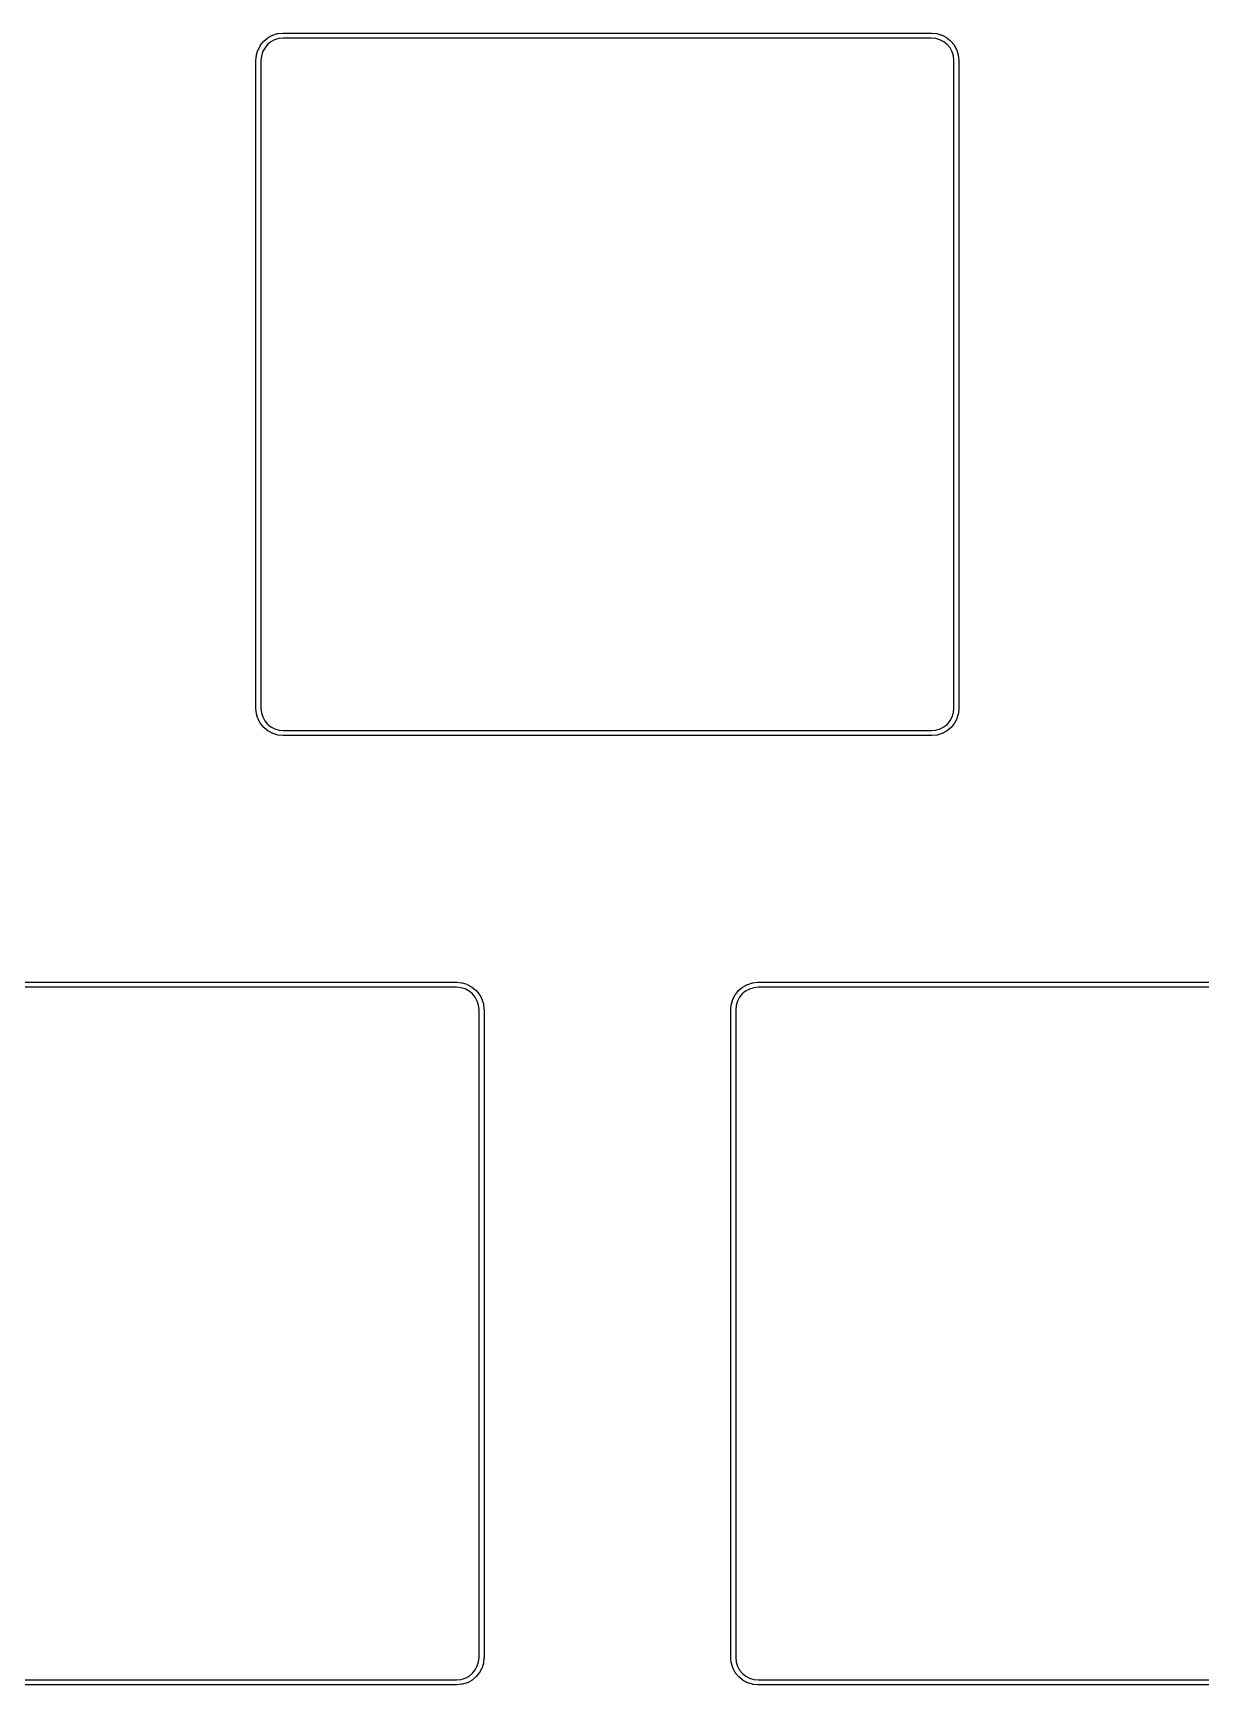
# Model space of a CAD drawing. Extents: x 3.3 to 18.2, y -11.5 to -6.2.
# Drawn here: x 6.234 to 7.156, y -10.465 to -9.16 of the extents above; entities that cross this region are included whole.
import ezdxf

# ---------------------------------------------------------------- set-up
doc = ezdxf.new("R2010")
doc.units = 0
doc.header["$MEASUREMENT"] = 0
doc.layers.add('BLACK', color=7, linetype='CONTINUOUS')

msp = doc.modelspace()

# ---------------------------------------------------------------- linework, layer by layer
at = {"layer": 'BLACK', "linetype": 'CONTINUOUS'}
for p, q in [((6.41944, -9.16314), (6.42282, -9.16131)), ((6.42282, -9.16131), (6.42285, -9.1613)), ((6.42282, -9.16131), (6.42282, -9.16131)), ((6.42282, -9.16131), (6.42282, -9.16131)), ((6.42285, -9.1613), (6.42301, -9.16123)), ((6.42301, -9.16123), (6.42318, -9.16116)), ((6.42318, -9.16116), (6.42685, -9.16003)), ((6.42685, -9.16003), (6.42687, -9.16002)), ((6.42685, -9.16003), (6.42685, -9.16003)), ((6.42687, -9.16002), (6.42705, -9.15998)), ((6.42705, -9.15998), (6.42722, -9.15995)), ((6.42722, -9.15995), (6.43104, -9.15955)), ((6.43104, -9.15955), (6.43107, -9.15954)), ((6.43107, -9.15954), (6.43116, -9.15954)), ((6.43116, -9.15954), (6.43124, -9.15954)), ((6.43124, -9.15954), (6.43129, -9.15954)), ((6.43129, -9.15954), (6.43129, -9.15954)), ((6.43129, -9.15954), (6.94329, -9.15954)), ((6.94329, -9.15954), (6.94339, -9.15954)), ((6.94339, -9.15954), (6.94339, -9.15954)), ((6.94339, -9.15954), (6.94721, -9.15992)), ((6.94721, -9.15992), (6.94721, -9.15992)), ((6.94721, -9.15992), (6.94721, -9.15992)), ((6.94721, -9.15992), (6.94724, -9.15992)), ((6.94724, -9.15992), (6.94741, -9.15996)), ((6.94741, -9.15996), (6.94759, -9.15999)), ((6.94759, -9.15999), (6.95127, -9.1611)), ((6.95127, -9.1611), (6.95129, -9.16111)), ((6.95129, -9.16111), (6.95146, -9.16118)), ((6.95146, -9.16118), (6.95162, -9.16125)), ((6.95162, -9.16125), (6.95501, -9.16305)), ((6.41019, -9.1768), (6.4113, -9.17312)), ((6.4113, -9.17312), (6.41131, -9.17309)), ((6.41131, -9.17309), (6.41138, -9.17293)), ((6.41138, -9.17293), (6.41145, -9.17276)), ((6.41145, -9.17276), (6.41325, -9.16937)), ((6.41325, -9.16937), (6.41326, -9.16935)), ((6.41325, -9.16937), (6.41325, -9.16937)), ((6.41325, -9.16937), (6.41325, -9.16937)), ((6.41326, -9.16935), (6.41336, -9.1692)), ((6.41336, -9.1692), (6.41346, -9.16905)), ((6.41346, -9.16905), (6.41589, -9.16607)), ((6.41501, -9.17444), (6.41402, -9.17775)), ((6.41664, -9.17139), (6.41501, -9.17444)), ((6.41589, -9.16607), (6.41591, -9.16605)), ((6.41591, -9.16605), (6.41604, -9.16593)), ((6.41604, -9.16593), (6.41616, -9.1658)), ((6.41616, -9.1658), (6.41912, -9.16335)), ((6.41882, -9.16871), (6.41664, -9.17139)), ((6.42148, -9.16651), (6.41882, -9.16871)), ((6.41912, -9.16335), (6.41914, -9.16334)), ((6.41912, -9.16335), (6.41912, -9.16335)), ((6.41912, -9.16335), (6.41912, -9.16335)), ((6.41914, -9.16334), (6.41929, -9.16324)), ((6.41929, -9.16324), (6.41944, -9.16314)), ((6.42452, -9.16487), (6.42148, -9.16651)), ((6.42783, -9.16384), (6.42452, -9.16487)), ((6.43135, -9.16347), (6.42783, -9.16384)), ((6.43139, -9.16347), (6.43135, -9.16347)), ((6.9431, -9.16347), (6.43139, -9.16347)), ((6.94664, -9.16382), (6.9431, -9.16347)), ((6.94994, -9.16482), (6.94664, -9.16382)), ((6.953, -9.16644), (6.94994, -9.16482)), ((6.95567, -9.16862), (6.953, -9.16644)), ((6.95501, -9.16305), (6.95501, -9.16305)), ((6.95501, -9.16305), (6.95501, -9.16305)), ((6.95501, -9.16305), (6.95504, -9.16307)), ((6.95504, -9.16307), (6.95518, -9.16317)), ((6.95518, -9.16317), (6.95533, -9.16327)), ((6.95533, -9.16327), (6.95831, -9.1657)), ((6.95788, -9.17129), (6.95567, -9.16862)), ((6.95952, -9.17433), (6.95788, -9.17129)), ((6.95831, -9.1657), (6.95833, -9.16571)), ((6.95833, -9.16571), (6.95846, -9.16584)), ((6.95846, -9.16584), (6.95858, -9.16597)), ((6.95858, -9.16597), (6.96103, -9.16893)), ((6.96054, -9.17763), (6.95952, -9.17433)), ((6.96103, -9.16893), (6.96103, -9.16893)), ((6.96103, -9.16893), (6.96103, -9.16893)), ((6.96103, -9.16893), (6.96105, -9.16895)), ((6.96105, -9.16895), (6.96115, -9.1691)), ((6.96115, -9.1691), (6.96125, -9.16925)), ((6.96125, -9.16925), (6.96308, -9.17262)), ((6.96308, -9.17262), (6.96308, -9.17262)), ((6.96308, -9.17262), (6.96308, -9.17262)), ((6.96308, -9.17262), (6.96309, -9.17265)), ((6.96309, -9.17265), (6.96315, -9.17281)), ((6.96315, -9.17281), (6.96322, -9.17298)), ((6.96322, -9.17298), (6.96436, -9.17665)), ((6.40973, -9.18109), (6.40974, -9.181)), ((6.40973, -9.69299), (6.40973, -9.18109)), ((6.40974, -9.181), (6.41012, -9.17717)), ((6.41012, -9.17715), (6.41016, -9.17697)), ((6.41012, -9.17717), (6.41012, -9.17715)), ((6.41012, -9.17717), (6.41012, -9.17717)), ((6.41012, -9.17717), (6.41012, -9.17717)), ((6.41016, -9.17697), (6.41019, -9.1768)), ((6.41402, -9.17775), (6.41367, -9.18129)), ((6.41367, -9.18129), (6.41367, -9.69299)), ((6.96091, -9.18116), (6.96054, -9.17763)), ((6.96091, -9.1812), (6.96091, -9.18116)), ((6.96091, -9.6929), (6.96091, -9.1812)), ((6.96436, -9.17665), (6.96437, -9.17667)), ((6.96437, -9.17667), (6.9644, -9.17685)), ((6.9644, -9.17685), (6.96444, -9.17703)), ((6.96444, -9.17703), (6.96484, -9.18085)), ((6.96484, -9.18085), (6.96484, -9.18087)), ((6.96484, -9.18087), (6.96484, -9.18096)), ((6.96484, -9.18096), (6.96485, -9.18104)), ((6.96485, -9.18104), (6.96485, -9.18109)), ((6.96485, -9.18109), (6.96485, -9.18109)), ((6.96485, -9.18109), (6.96485, -9.6931)), ((6.40973, -9.69301), (6.40973, -9.69299)), ((6.40973, -9.69302), (6.40973, -9.69301)), ((6.40973, -9.6931), (6.40973, -9.69302)), ((6.40973, -9.69314), (6.40973, -9.6931)), ((6.40973, -9.6931), (6.40973, -9.6931)), ((6.40974, -9.69323), (6.40973, -9.69314)), ((6.40974, -9.69332), (6.40974, -9.69323)), ((6.40974, -9.69334), (6.40974, -9.69332)), ((6.41015, -9.69716), (6.40974, -9.69334)), ((6.41018, -9.69734), (6.41015, -9.69716)), ((6.41367, -9.69299), (6.41367, -9.69303)), ((6.41367, -9.69303), (6.41404, -9.69656)), ((6.41404, -9.69656), (6.41506, -9.69986)), ((6.95957, -9.69975), (6.96057, -9.69644)), ((6.96057, -9.69644), (6.96091, -9.6929)), ((6.96443, -9.69722), (6.96439, -9.69739)), ((6.96446, -9.69704), (6.96443, -9.69722)), ((6.96447, -9.69702), (6.96446, -9.69704)), ((6.96484, -9.69319), (6.96447, -9.69702)), ((6.96447, -9.69702), (6.96447, -9.69702)), ((6.96447, -9.69702), (6.96447, -9.69702)), ((6.96485, -9.6931), (6.96484, -9.69319)), ((6.96484, -9.69319), (6.96484, -9.69319)), ((6.41021, -9.69751), (6.41018, -9.69734)), ((6.41022, -9.69754), (6.41021, -9.69751)), ((6.41136, -9.70121), (6.41022, -9.69754)), ((6.41143, -9.70138), (6.41136, -9.70121)), ((6.41149, -9.70154), (6.41143, -9.70138)), ((6.41151, -9.70156), (6.41149, -9.70154)), ((6.41333, -9.70494), (6.41151, -9.70156)), ((6.41151, -9.70156), (6.41151, -9.70156)), ((6.41151, -9.70156), (6.41151, -9.70156)), ((6.41344, -9.70509), (6.41333, -9.70494)), ((6.41353, -9.70524), (6.41344, -9.70509)), ((6.41355, -9.70526), (6.41353, -9.70524)), ((6.416, -9.70822), (6.41355, -9.70526)), ((6.41506, -9.69986), (6.41671, -9.7029)), ((6.41613, -9.70835), (6.416, -9.70822)), ((6.41625, -9.70848), (6.41613, -9.70835)), ((6.41627, -9.70849), (6.41625, -9.70848)), ((6.41925, -9.71092), (6.41627, -9.70849)), ((6.41627, -9.70849), (6.41627, -9.70849)), ((6.41627, -9.70849), (6.41627, -9.70849)), ((6.41671, -9.7029), (6.41891, -9.70556)), ((6.41891, -9.70556), (6.42159, -9.70775)), ((6.42159, -9.70775), (6.42464, -9.70937)), ((6.42464, -9.70937), (6.42795, -9.71037)), ((6.42795, -9.71037), (6.43148, -9.71072)), ((6.94323, -9.71072), (6.94676, -9.71035)), ((6.94676, -9.71035), (6.95006, -9.70932)), ((6.95006, -9.70932), (6.9531, -9.70768)), ((6.9531, -9.70768), (6.95576, -9.70548)), ((6.95842, -9.70839), (6.95546, -9.71084)), ((6.95576, -9.70548), (6.95795, -9.7028)), ((6.95795, -9.7028), (6.95957, -9.69975)), ((6.95855, -9.70826), (6.95842, -9.70839)), ((6.95867, -9.70814), (6.95855, -9.70826)), ((6.95869, -9.70812), (6.95867, -9.70814)), ((6.96112, -9.70514), (6.95869, -9.70811)), ((6.95869, -9.70811), (6.95869, -9.70811)), ((6.95869, -9.70811), (6.95869, -9.70812)), ((6.96122, -9.70499), (6.96112, -9.70514)), ((6.96132, -9.70484), (6.96122, -9.70499)), ((6.96133, -9.70482), (6.96132, -9.70484)), ((6.96313, -9.70143), (6.96133, -9.70482)), ((6.9632, -9.70126), (6.96313, -9.70143)), ((6.96327, -9.7011), (6.9632, -9.70126)), ((6.96328, -9.70107), (6.96327, -9.7011)), ((6.96439, -9.69739), (6.96328, -9.70107)), ((6.4194, -9.71102), (6.41925, -9.71092)), ((6.41954, -9.71112), (6.4194, -9.71102)), ((6.41957, -9.71113), (6.41954, -9.71112)), ((6.42296, -9.71294), (6.41957, -9.71113)), ((6.42312, -9.71301), (6.42296, -9.71294)), ((6.42329, -9.71308), (6.42312, -9.71301)), ((6.42332, -9.71308), (6.42329, -9.71308)), ((6.42699, -9.71419), (6.42332, -9.71308)), ((6.42717, -9.71423), (6.42699, -9.71419)), ((6.42734, -9.71427), (6.42717, -9.71423)), ((6.42737, -9.71427), (6.42734, -9.71427)), ((6.43119, -9.71464), (6.42737, -9.71427)), ((6.42737, -9.71427), (6.42737, -9.71427)), ((6.42737, -9.71427), (6.42737, -9.71427)), ((6.43129, -9.71465), (6.43119, -9.71464)), ((6.43119, -9.71464), (6.43119, -9.71464)), ((6.94329, -9.71465), (6.43129, -9.71465)), ((6.43148, -9.71072), (6.94319, -9.71072)), ((6.94319, -9.71072), (6.94323, -9.71072)), ((6.9433, -9.71465), (6.94329, -9.71465)), ((6.94334, -9.71465), (6.9433, -9.71465)), ((6.94343, -9.71464), (6.94334, -9.71465)), ((6.94351, -9.71464), (6.94343, -9.71464)), ((6.94354, -9.71464), (6.94351, -9.71464)), ((6.94736, -9.71424), (6.94354, -9.71464)), ((6.94754, -9.7142), (6.94736, -9.71424)), ((6.94771, -9.71417), (6.94754, -9.7142)), ((6.94774, -9.71416), (6.94771, -9.71417)), ((6.95141, -9.71303), (6.94774, -9.71416)), ((6.94774, -9.71416), (6.94774, -9.71416)), ((6.95157, -9.71296), (6.95141, -9.71303)), ((6.95174, -9.71289), (6.95157, -9.71296)), ((6.95176, -9.71288), (6.95174, -9.71289)), ((6.95514, -9.71105), (6.95176, -9.71288)), ((6.95176, -9.71288), (6.95176, -9.71288)), ((6.95176, -9.71288), (6.95176, -9.71288)), ((6.95529, -9.71095), (6.95514, -9.71105)), ((6.95544, -9.71085), (6.95529, -9.71095)), ((6.95546, -9.71084), (6.95544, -9.71085)), ((6.05629, -9.90954), (6.56829, -9.90954)), ((6.5681, -9.91347), (6.05639, -9.91347)), ((6.57164, -9.91382), (6.5681, -9.91347)), ((6.56829, -9.90954), (6.56839, -9.90954)), ((6.56839, -9.90954), (6.56839, -9.90954)), ((6.56839, -9.90954), (6.57221, -9.90992)), ((6.57494, -9.91482), (6.57164, -9.91382)), ((6.57221, -9.90992), (6.57221, -9.90992)), ((6.57221, -9.90992), (6.57221, -9.90992)), ((6.57221, -9.90992), (6.57224, -9.90992)), ((6.57224, -9.90992), (6.57241, -9.90996)), ((6.57241, -9.90996), (6.57259, -9.90999)), ((6.57259, -9.90999), (6.57627, -9.9111)), ((6.578, -9.91644), (6.57494, -9.91482)), ((6.57627, -9.9111), (6.57629, -9.91111)), ((6.57629, -9.91111), (6.57646, -9.91118)), ((6.57646, -9.91118), (6.57662, -9.91125)), ((6.57662, -9.91125), (6.58001, -9.91305)), ((6.58067, -9.91862), (6.578, -9.91644)), ((6.58001, -9.91305), (6.58001, -9.91305)), ((6.58001, -9.91305), (6.58001, -9.91305)), ((6.58001, -9.91305), (6.58004, -9.91307)), ((6.58004, -9.91307), (6.58018, -9.91317)), ((6.58018, -9.91317), (6.58033, -9.91327)), ((6.58033, -9.91327), (6.58331, -9.9157)), ((6.58288, -9.92129), (6.58067, -9.91862)), ((6.58331, -9.9157), (6.58333, -9.91571)), ((6.58333, -9.91571), (6.58346, -9.91584)), ((6.58346, -9.91584), (6.58358, -9.91597)), ((6.58358, -9.91597), (6.58603, -9.91893)), ((6.58603, -9.91893), (6.58603, -9.91893)), ((6.58603, -9.91893), (6.58603, -9.91893)), ((6.58603, -9.91893), (6.58605, -9.91895)), ((6.58605, -9.91895), (6.58615, -9.9191)), ((6.58615, -9.9191), (6.58625, -9.91925)), ((6.78826, -9.91935), (6.78836, -9.9192)), ((6.78836, -9.9192), (6.78846, -9.91905)), ((6.78846, -9.91905), (6.79089, -9.91607)), ((6.79089, -9.91607), (6.79091, -9.91605)), ((6.79091, -9.91605), (6.79104, -9.91593)), ((6.79104, -9.91593), (6.79116, -9.9158)), ((6.79116, -9.9158), (6.79412, -9.91335)), ((6.79382, -9.91871), (6.79164, -9.92139)), ((6.79648, -9.91651), (6.79382, -9.91871)), ((6.79412, -9.91335), (6.79414, -9.91334)), ((6.79412, -9.91335), (6.79412, -9.91335)), ((6.79412, -9.91335), (6.79412, -9.91335)), ((6.79414, -9.91334), (6.79429, -9.91324)), ((6.79429, -9.91324), (6.79444, -9.91314)), ((6.79444, -9.91314), (6.79782, -9.91131)), ((6.79952, -9.91487), (6.79648, -9.91651)), ((6.79782, -9.91131), (6.79785, -9.9113)), ((6.79782, -9.91131), (6.79782, -9.91131)), ((6.79782, -9.91131), (6.79782, -9.91131)), ((6.79785, -9.9113), (6.79801, -9.91123)), ((6.79801, -9.91123), (6.79818, -9.91116)), ((6.79818, -9.91116), (6.80185, -9.91003)), ((6.80283, -9.91384), (6.79952, -9.91487)), ((6.80185, -9.91003), (6.80187, -9.91002)), ((6.80185, -9.91003), (6.80185, -9.91003)), ((6.80187, -9.91002), (6.80205, -9.90998)), ((6.80205, -9.90998), (6.80222, -9.90995)), ((6.80222, -9.90995), (6.80604, -9.90955)), ((6.80635, -9.91347), (6.80283, -9.91384)), ((6.80604, -9.90955), (6.80607, -9.90954)), ((6.80607, -9.90954), (6.80616, -9.90954)), ((6.80616, -9.90954), (6.80624, -9.90954)), ((6.80624, -9.90954), (6.80629, -9.90954)), ((6.80629, -9.90954), (6.80629, -9.90954)), ((6.80629, -9.90954), (7.31829, -9.90954)), ((6.80639, -9.91347), (6.80635, -9.91347)), ((7.3181, -9.91347), (6.80639, -9.91347)), ((6.58452, -9.92433), (6.58288, -9.92129)), ((6.58554, -9.92763), (6.58452, -9.92433)), ((6.58591, -9.93116), (6.58554, -9.92763)), ((6.58591, -9.9312), (6.58591, -9.93116)), ((6.58591, -10.4429), (6.58591, -9.9312)), ((6.58625, -9.91925), (6.58808, -9.92262)), ((6.58808, -9.92262), (6.58808, -9.92262)), ((6.58808, -9.92262), (6.58808, -9.92262)), ((6.58808, -9.92262), (6.58809, -9.92265)), ((6.58809, -9.92265), (6.58815, -9.92281)), ((6.58815, -9.92281), (6.58822, -9.92298)), ((6.58822, -9.92298), (6.58936, -9.92665)), ((6.58936, -9.92665), (6.58937, -9.92667)), ((6.58937, -9.92667), (6.5894, -9.92685)), ((6.5894, -9.92685), (6.58944, -9.92703)), ((6.58944, -9.92703), (6.58984, -9.93085)), ((6.58984, -9.93085), (6.58984, -9.93087)), ((6.58984, -9.93087), (6.58984, -9.93096)), ((6.58984, -9.93096), (6.58985, -9.93104)), ((6.58985, -9.93104), (6.58985, -9.93109)), ((6.58985, -9.93109), (6.58985, -9.93109)), ((6.58985, -9.93109), (6.58985, -10.4431)), ((6.78473, -9.93109), (6.78475, -9.93095)), ((6.78473, -10.443), (6.78473, -9.93109)), ((6.78475, -9.93095), (6.78512, -9.92717)), ((6.78512, -9.92715), (6.78516, -9.92697)), ((6.78512, -9.92717), (6.78512, -9.92715)), ((6.78512, -9.92717), (6.78512, -9.92717)), ((6.78512, -9.92717), (6.78512, -9.92717)), ((6.78516, -9.92697), (6.78519, -9.9268)), ((6.78519, -9.9268), (6.7863, -9.92312)), ((6.7863, -9.92312), (6.78631, -9.92309)), ((6.78631, -9.92309), (6.78638, -9.92293)), ((6.78638, -9.92293), (6.78645, -9.92276)), ((6.78645, -9.92276), (6.78825, -9.91937)), ((6.78825, -9.91937), (6.78826, -9.91935)), ((6.78825, -9.91937), (6.78825, -9.91937)), ((6.78825, -9.91937), (6.78825, -9.91937)), ((6.78902, -9.92775), (6.78867, -9.93129)), ((6.78867, -9.93129), (6.78867, -10.443)), ((6.79001, -9.92444), (6.78902, -9.92775)), ((6.79164, -9.92139), (6.79001, -9.92444)), ((6.58076, -10.4555), (6.58295, -10.4528)), ((6.58295, -10.4528), (6.58457, -10.4497)), ((6.58457, -10.4497), (6.58557, -10.4464)), ((6.58557, -10.4464), (6.58591, -10.4429)), ((6.58813, -10.4514), (6.58633, -10.4548)), ((6.5882, -10.4513), (6.58813, -10.4514)), ((6.58827, -10.4511), (6.5882, -10.4513)), ((6.58828, -10.4511), (6.58827, -10.4511)), ((6.58939, -10.4474), (6.58828, -10.4511)), ((6.58943, -10.4472), (6.58939, -10.4474)), ((6.58946, -10.447), (6.58943, -10.4472)), ((6.58947, -10.447), (6.58946, -10.447)), ((6.58984, -10.4432), (6.58947, -10.447)), ((6.58947, -10.447), (6.58947, -10.447)), ((6.58947, -10.447), (6.58947, -10.447)), ((6.58985, -10.4431), (6.58984, -10.4432)), ((6.58984, -10.4432), (6.58984, -10.4432)), ((6.78473, -10.4431), (6.78473, -10.443)), ((6.78473, -10.443), (6.78473, -10.443)), ((6.78473, -10.443), (6.78473, -10.443)), ((6.78474, -10.4432), (6.78473, -10.4431)), ((6.78473, -10.4431), (6.78473, -10.4431)), ((6.78473, -10.4431), (6.78473, -10.4431)), ((6.78474, -10.4433), (6.78474, -10.4432)), ((6.78515, -10.4472), (6.78474, -10.4433)), ((6.78474, -10.4433), (6.78474, -10.4433)), ((6.78518, -10.4473), (6.78515, -10.4472)), ((6.78521, -10.4475), (6.78518, -10.4473)), ((6.78522, -10.4475), (6.78521, -10.4475)), ((6.78636, -10.4512), (6.78522, -10.4475)), ((6.78643, -10.4514), (6.78636, -10.4512)), ((6.78649, -10.4515), (6.78643, -10.4514)), ((6.78651, -10.4516), (6.78649, -10.4515)), ((6.78833, -10.4549), (6.78651, -10.4516)), ((6.78651, -10.4516), (6.78651, -10.4516)), ((6.78651, -10.4516), (6.78651, -10.4516)), ((6.78867, -10.443), (6.78867, -10.443)), ((6.78867, -10.443), (6.78904, -10.4466)), ((6.78904, -10.4466), (6.79006, -10.4499)), ((6.79006, -10.4499), (6.79171, -10.4529)), ((6.79171, -10.4529), (6.79391, -10.4556)), ((6.56829, -10.4647), (6.05629, -10.4647)), ((6.05648, -10.4607), (6.56819, -10.4607)), ((6.56819, -10.4607), (6.56823, -10.4607)), ((6.56823, -10.4607), (6.57176, -10.4603)), ((6.5683, -10.4647), (6.56829, -10.4647)), ((6.56834, -10.4647), (6.5683, -10.4647)), ((6.56843, -10.4646), (6.56834, -10.4647)), ((6.56851, -10.4646), (6.56843, -10.4646)), ((6.56854, -10.4646), (6.56851, -10.4646)), ((6.57236, -10.4642), (6.56854, -10.4646)), ((6.57176, -10.4603), (6.57506, -10.4593)), ((6.57254, -10.4642), (6.57236, -10.4642)), ((6.57271, -10.4642), (6.57254, -10.4642)), ((6.57274, -10.4642), (6.57271, -10.4642)), ((6.57641, -10.463), (6.57274, -10.4642)), ((6.57274, -10.4642), (6.57274, -10.4642)), ((6.57506, -10.4593), (6.5781, -10.4577)), ((6.57657, -10.463), (6.57641, -10.463)), ((6.57674, -10.4629), (6.57657, -10.463)), ((6.57676, -10.4629), (6.57674, -10.4629)), ((6.58014, -10.4611), (6.57676, -10.4629)), ((6.57676, -10.4629), (6.57676, -10.4629)), ((6.57676, -10.4629), (6.57676, -10.4629)), ((6.5781, -10.4577), (6.58076, -10.4555)), ((6.58029, -10.461), (6.58014, -10.4611)), ((6.58044, -10.4609), (6.58029, -10.461)), ((6.58046, -10.4608), (6.58044, -10.4609)), ((6.58342, -10.4584), (6.58046, -10.4608)), ((6.58355, -10.4583), (6.58342, -10.4584)), ((6.58367, -10.4581), (6.58355, -10.4583)), ((6.58369, -10.4581), (6.58367, -10.4581)), ((6.58612, -10.4551), (6.58369, -10.4581)), ((6.58369, -10.4581), (6.58369, -10.4581)), ((6.58369, -10.4581), (6.58369, -10.4581)), ((6.58622, -10.455), (6.58612, -10.4551)), ((6.58632, -10.4548), (6.58622, -10.455)), ((6.58633, -10.4548), (6.58632, -10.4548)), ((6.78844, -10.4551), (6.78833, -10.4549)), ((6.78853, -10.4552), (6.78844, -10.4551)), ((6.78855, -10.4553), (6.78853, -10.4552)), ((6.791, -10.4582), (6.78855, -10.4553)), ((6.79113, -10.4583), (6.791, -10.4582)), ((6.79125, -10.4585), (6.79113, -10.4583)), ((6.79127, -10.4585), (6.79125, -10.4585)), ((6.79425, -10.4609), (6.79127, -10.4585)), ((6.79127, -10.4585), (6.79127, -10.4585)), ((6.79127, -10.4585), (6.79127, -10.4585)), ((6.79391, -10.4556), (6.79659, -10.4577)), ((6.7944, -10.461), (6.79425, -10.4609)), ((6.79454, -10.4611), (6.7944, -10.461)), ((6.79457, -10.4611), (6.79454, -10.4611)), ((6.79796, -10.4629), (6.79457, -10.4611)), ((6.79659, -10.4577), (6.79964, -10.4594)), ((6.79812, -10.463), (6.79796, -10.4629)), ((6.79829, -10.4631), (6.79812, -10.463)), ((6.79832, -10.4631), (6.79829, -10.4631)), ((6.80199, -10.4642), (6.79832, -10.4631)), ((6.79964, -10.4594), (6.80295, -10.4604)), ((6.80217, -10.4642), (6.80199, -10.4642)), ((6.80234, -10.4643), (6.80217, -10.4642)), ((6.80237, -10.4643), (6.80234, -10.4643)), ((6.80619, -10.4646), (6.80237, -10.4643)), ((6.80237, -10.4643), (6.80237, -10.4643)), ((6.80237, -10.4643), (6.80237, -10.4643)), ((6.80295, -10.4604), (6.80648, -10.4607)), ((6.80629, -10.4647), (6.80619, -10.4646)), ((6.80619, -10.4646), (6.80619, -10.4646)), ((7.31829, -10.4647), (6.80629, -10.4647)), ((6.80648, -10.4607), (7.31819, -10.4607))]:
    msp.add_line(p, q, dxfattribs=at)

doc.saveas('drawing.dxf')
